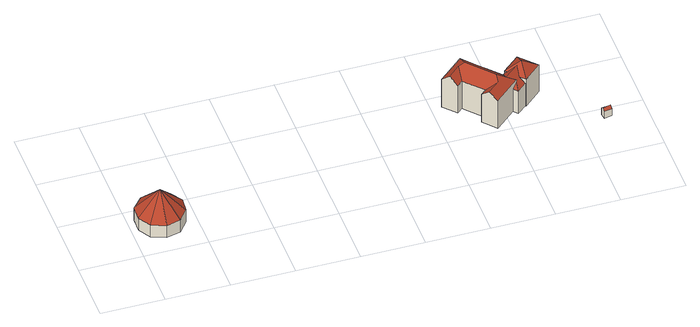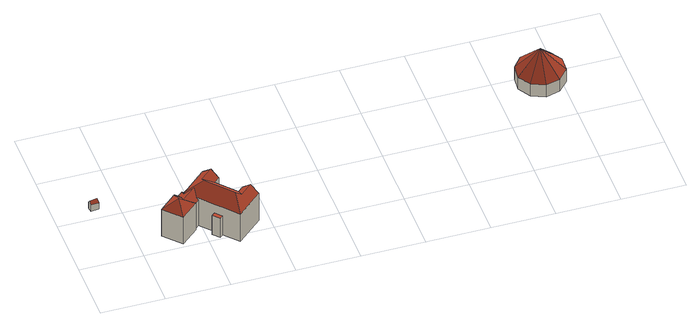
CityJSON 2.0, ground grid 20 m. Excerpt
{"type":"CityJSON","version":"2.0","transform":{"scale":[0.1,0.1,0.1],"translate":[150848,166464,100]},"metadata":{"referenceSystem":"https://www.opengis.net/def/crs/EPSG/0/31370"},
"CityObjects":{
"building1":{"type":"Building","attributes":{"name":"BUILDING","measuredHeight":4.63,"class":"1"},"geometry":[{"type":"MultiSurface","lod":"2","boundaries":[[[0,1,2]],[[0,3,4]],[[0,5,6]],[[0,7,5]],[[0,8,1]],[[0,4,8]],[[0,9,3]],[[0,6,9]],[[0,10,7]],[[0,2,10]],[[11,1,8,12]],[[12,8,4,13]],[[14,6,5,15]],[[13,4,3,16]],[[15,5,7,17]],[[18,10,2,19]],[[19,2,1,11]],[[20,9,6,14]],[[17,7,10,18]],[[16,3,9,20]],[[13,16,20,14,15,17,18,19,11,12]]],"semantics":{"surfaces":[{"type":"RoofSurface"},{"type":"WallSurface"},{"type":"GroundSurface"}],"values":[0,0,0,0,0,0,0,0,0,0,1,1,1,1,1,1,1,1,1,1,2]}}]},
"building2":{"type":"Building","attributes":{"description":"NFR_EURO_U - NFR_EURO_U","name":"BUILDING","measuredHeight":12.69,"class":"1"},"geometry":[{"type":"MultiSurface","lod":"2","boundaries":[[[21,22,23,24]],[[25,26,21,24,27,28,29]],[[30,31,32,33,34,35]],[[36,37,38]],[[39,40,41,42]],[[33,43,44,45,46,47,26,25,48,34]],[[49,50,51]],[[52,53,50]],[[47,46,54,55,56,57]],[[58,51,50,53,59,30,35,60]],[[61,60,35,34,48,36,38]],[[26,47,57,62,22,21]],[[49,52,50]],[[57,56,63,62]],[[64,65,53,52]],[[39,42,66,67]],[[67,68,40,39]],[[25,36,48]],[[36,25,29,28,27,69,70,71,37]],[[72,66,42,41,73,74,46,45,44,43,33,32]],[[75,72,32,31]],[[76,77,23,22]],[[30,59,53,65,75,31]],[[78,64,52,49]],[[61,38,79,80]],[[74,81,82,55,54,46]],[[38,37,71,79]],[[22,62,83,76]],[[51,58,60,61,80,84]],[[68,73,41,40]],[[27,24,23,77,85,69]],[[62,63,86,83]],[[49,51,84,78]],[[63,56,55,82,87,86]],[[80,79,71,70,69,85,77,76,83,86,87,82,81,74,73,68,67,66,72,75,65,64,78,84]]],"semantics":{"surfaces":[{"type":"RoofSurface"},{"type":"WallSurface"},{"type":"GroundSurface"}],"values":[0,0,0,0,0,0,0,0,0,0,0,0,0,0,1,1,1,1,1,1,1,1,1,1,1,1,1,1,1,1,1,1,1,1,2]}}]},
"building3":{"type":"Building","attributes":{"name":"BUILDING","measuredHeight":3.35,"class":"1"},"geometry":[{"type":"MultiSurface","lod":"2","boundaries":[[[88,89,90,91]],[[91,92,93,88]],[[94,89,88,93,95]],[[96,90,89,94]],[[95,93,92,97]],[[97,92,91,90,96]],[[96,94,95,97]]],"semantics":{"surfaces":[{"type":"RoofSurface"},{"type":"WallSurface"},{"type":"GroundSurface"}],"values":[0,0,1,1,1,1,2]}}]}
},
"vertices":[
[74,78,178],[146,50,102],[150,96,102],[27,20,102],[71,2,102],[36,143,102],[5,107,102],[81,154,102],[116,14,102],[2,60,102],[125,136,102],[146,50,56],[116,14,56],[71,2,56],[5,107,56],[36,143,56],[27,20,56],[81,154,56],[125,136,56],[150,96,56],[2,60,56],
[1178,268,134],[1139,270,111],[1121,255,111],[1140,234,134],[1239,284,111],[1179,288,145],[1158,213,111],[1176,228,111],[1224,271,111],[1225,330,108],[1221,335,103],[1206,321,103],[1211,315,111],[1210,289,126],[1255,329,126],[1239,284,106],[1224,271,91],[1236,257,91],[1181,370,78],[1162,391,78],[1152,382,78],[1171,361,78],[1206,321,111],[1171,361,111],[1152,382,111],[1113,427,111],[1109,368,145],[1235,288,111],[1323,330,108],[1271,333,138],[1268,281,108],[1274,385,108],[1219,337,108],[1050,371,111],[1032,356,111],[1051,335,134],[1089,369,134],[1266,283,108],[1221,335,108],[1252,299,108],[1266,283,91],[1086,329,111],[1069,314,111],[1274,385,5],[1219,337,5],[1171,361,5],[1181,370,5],[1162,391,5],[1158,213,5],[1176,228,5],[1224,271,5],[1206,321,5],[1152,382,5],[1113,427,5],[1221,335,5],[1139,270,5],[1121,255,5],[1323,330,5],[1236,257,5],[1266,283,5],[1050,371,5],[1032,356,5],[1086,329,5],[1268,281,5],[1140,234,5],[1069,314,5],[1051,335,5],
[1464,158,46],[1465,150,38],[1490,154,37],[1488,163,46],[1487,171,38],[1462,168,37],[1465,150,12],[1462,168,12],[1490,154,12],[1487,171,12]
]}
